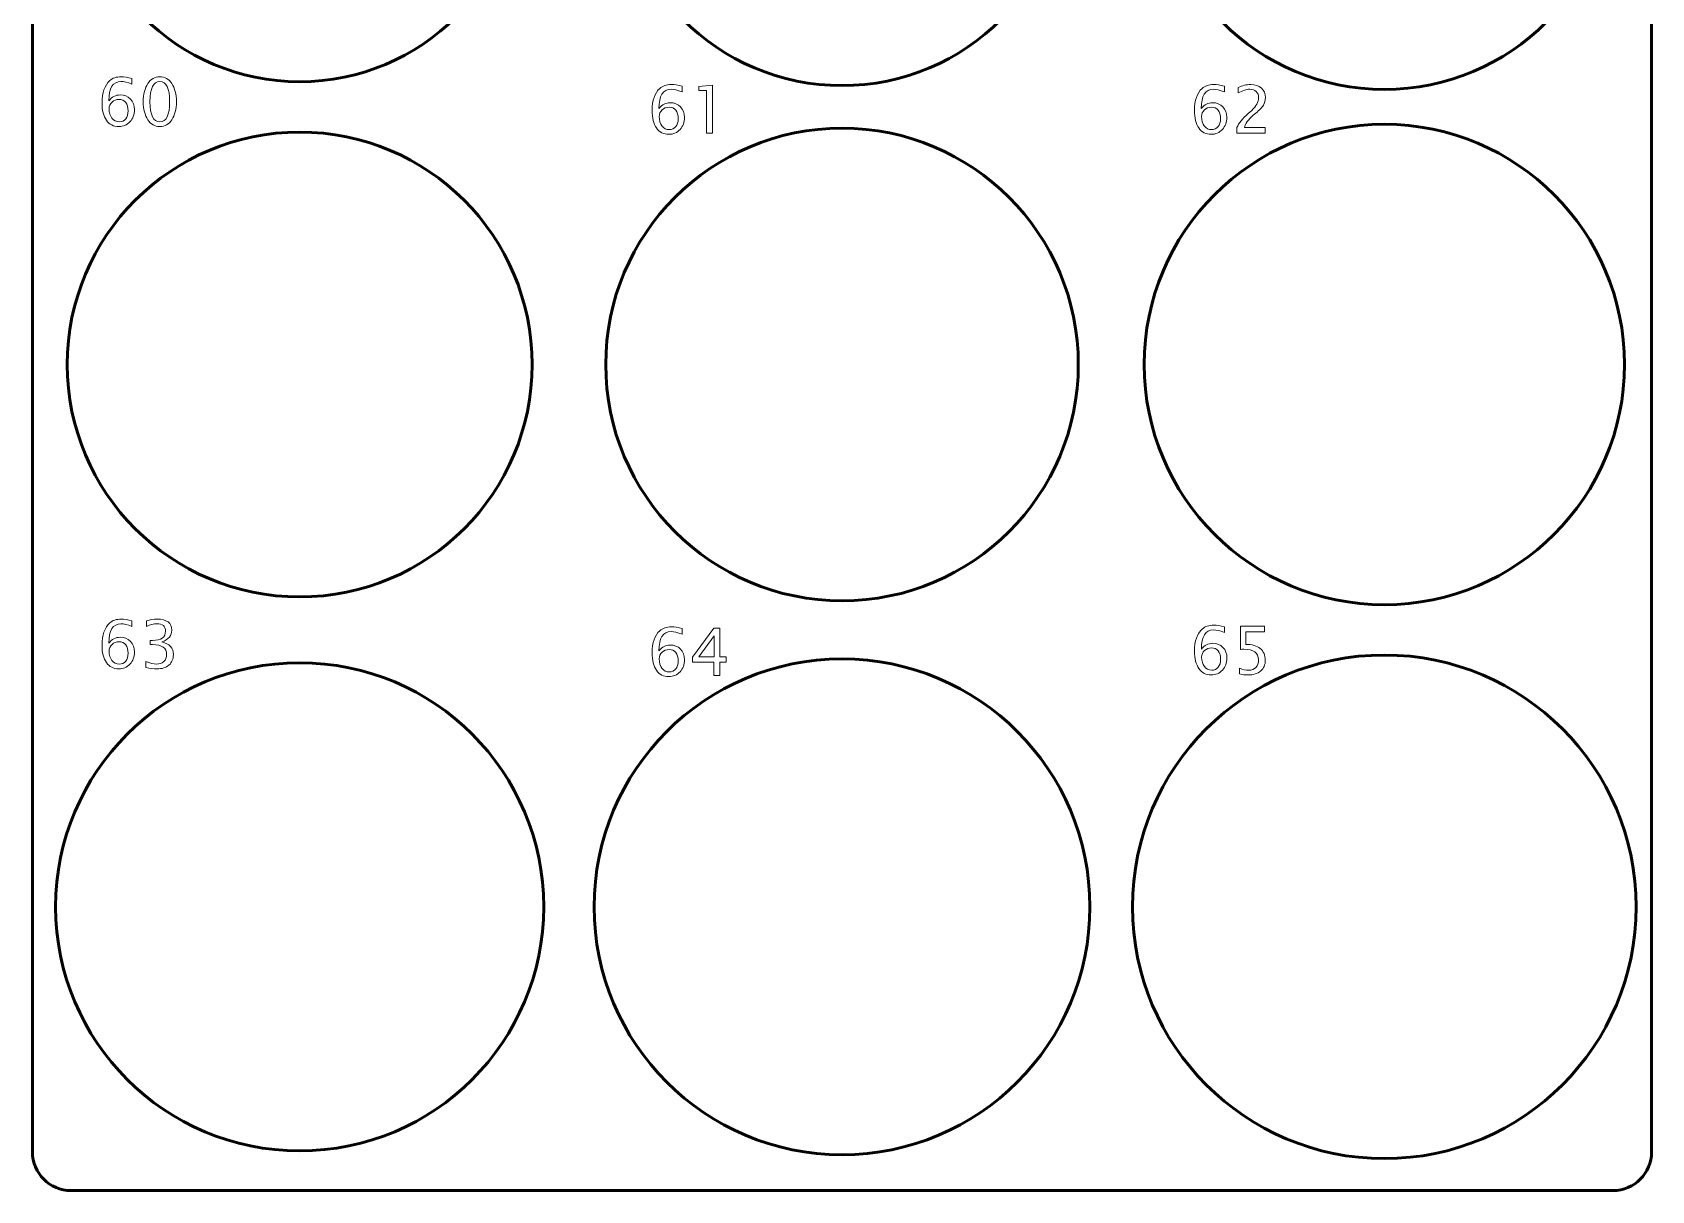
# Model space of a CAD drawing. Header units: centimetres. Extents: x -10.4 to 10.4, y -14.9 to 14.9.
# Drawn here: x -10.45 to 10.45, y -14.95 to 0 of the extents above; entities that cross this region are included whole.
import ezdxf

# ---------------------------------------------------------------- set-up
doc = ezdxf.new("R2010")
doc.units = ezdxf.units.CM
doc.header["$MEASUREMENT"] = 0
doc.layers.add('Layer 1', color=7, linetype='Continuous')

msp = doc.modelspace()

# ---------------------------------------------------------------- linework, layer by layer
at = {"layer": 'Layer 1', "lineweight": 53}
for centre, major_axis in [((-6.99995, 2.21322), (0, 2.85005)), ((0.00006, 2.21321), (0, 2.90006)), ((7.00006, 2.21321), (0, 2.95006)), ((0.00006, -4.28679), (0, 3.05006)), ((7.00006, -4.28679), (0, 3.10006)), ((-6.99994, -4.28679), (0, 3.00006)), ((-6.99994, -11.28679), (0, 3.15006)), ((0.00006, -11.28679), (0, 3.20006)), ((7.00006, -11.28679), (0, 3.25006))]:
    msp.add_ellipse(centre, major_axis=major_axis, ratio=1, dxfattribs=at)
msp.add_open_spline([(-10.45, -14.45), (-10.45, -14.45), (-10.45, 14.45), (-10.45, 14.45), (-10.45, 14.45), (-10.45, 14.72614), (-10.22614, 14.95), (-9.95, 14.95), (-9.95, 14.95), (-9.95, 14.95), (9.95, 14.95), (9.95, 14.95), (9.95, 14.95), (10.22614, 14.95), (10.45, 14.72614), (10.45, 14.45), (10.45, 14.45), (10.45, 14.45), (10.45, -14.45), (10.45, -14.45), (10.45, -14.45), (10.45, -14.72614), (10.22614, -14.95), (9.95, -14.95), (9.95, -14.95), (9.95, -14.95), (-9.95, -14.95), (-9.95, -14.95), (-9.95, -14.95), (-10.22614, -14.95), (-10.45, -14.72614), (-10.45, -14.45)], degree=3, knots=[0, 0, 0, 0, 0.11111111, 0.11111111, 0.11111111, 0.11111111, 0.22222222, 0.22222222, 0.22222222, 0.22222222, 0.33333333, 0.33333333, 0.33333333, 0.33333333, 0.44444444, 0.44444444, 0.44444444, 0.44444444, 0.55555556, 0.55555556, 0.55555556, 0.55555556, 0.66666667, 0.66666667, 0.66666667, 0.66666667, 0.77777778, 0.77777778, 0.77777778, 0.77777778, 1, 1, 1, 1], dxfattribs=at)
at = {"layer": 'Layer 1', "color": 5, "lineweight": 9}
for points, knots in [([(-9.46252, -0.8832), (-9.42358, -0.83282), (-9.37461, -0.80757), (-9.31563, -0.80757), (-9.31563, -0.80757), (-9.26214, -0.80757), (-9.2184, -0.8252), (-9.18425, -0.86062), (-9.18425, -0.86062), (-9.15024, -0.89604), (-9.13317, -0.94148), (-9.13317, -0.99694), (-9.13317, -0.99694), (-9.13317, -1.06058), (-9.15222, -1.11293), (-9.19046, -1.15399), (-9.19046, -1.15399), (-9.2287, -1.19506), (-9.27724, -1.21566), (-9.33637, -1.21566), (-9.33637, -1.21566), (-9.40354, -1.21566), (-9.45631, -1.18843), (-9.49427, -1.1341), (-9.49427, -1.1341), (-9.53237, -1.07963), (-9.55142, -1.00427), (-9.55142, -0.90818), (-9.55142, -0.90818), (-9.55142, -0.77864), (-9.51812, -0.68367), (-9.45166, -0.62299), (-9.45166, -0.62299), (-9.41553, -0.58969), (-9.36558, -0.57304), (-9.30194, -0.57304), (-9.30194, -0.57304), (-9.26497, -0.57304), (-9.21911, -0.58066), (-9.16449, -0.5959), (-9.16449, -0.5959), (-9.16449, -0.5959), (-9.16449, -0.66702), (-9.16449, -0.66702), (-9.16449, -0.66702), (-9.22221, -0.645), (-9.26962, -0.634), (-9.30688, -0.634), (-9.30688, -0.634), (-9.41059, -0.634), (-9.46252, -0.71711), (-9.46252, -0.8832)], [0, 0, 0, 0, 0.07142857, 0.07142857, 0.07142857, 0.07142857, 0.14285714, 0.14285714, 0.14285714, 0.14285714, 0.21428571, 0.21428571, 0.21428571, 0.21428571, 0.28571429, 0.28571429, 0.28571429, 0.28571429, 0.35714286, 0.35714286, 0.35714286, 0.35714286, 0.42857143, 0.42857143, 0.42857143, 0.42857143, 0.5, 0.5, 0.5, 0.5, 0.57142857, 0.57142857, 0.57142857, 0.57142857, 0.64285714, 0.64285714, 0.64285714, 0.64285714, 0.71428571, 0.71428571, 0.71428571, 0.71428571, 0.78571429, 0.78571429, 0.78571429, 0.78571429, 0.85714286, 0.85714286, 0.85714286, 0.85714286, 1, 1, 1, 1]), ([(-8.80522, -1.21566), (-8.86943, -1.21566), (-8.92122, -1.18617), (-8.96045, -1.12732), (-8.96045, -1.12732), (-8.99982, -1.06848), (-9.01943, -0.99087), (-9.01943, -0.89435), (-9.01943, -0.89435), (-9.01943, -0.79783), (-8.99982, -0.72022), (-8.96045, -0.66137), (-8.96045, -0.66137), (-8.92122, -0.60253), (-8.86943, -0.57304), (-8.80522, -0.57304), (-8.80522, -0.57304), (-8.74073, -0.57304), (-8.68895, -0.60239), (-8.64972, -0.66109), (-8.64972, -0.66109), (-8.61063, -0.71979), (-8.59101, -0.79755), (-8.59101, -0.89435), (-8.59101, -0.89435), (-8.59101, -0.99087), (-8.61063, -1.06848), (-8.64972, -1.12732), (-8.64972, -1.12732), (-8.68895, -1.18617), (-8.74073, -1.21566), (-8.80522, -1.21566)], [0, 0, 0, 0, 0.11111111, 0.11111111, 0.11111111, 0.11111111, 0.22222222, 0.22222222, 0.22222222, 0.22222222, 0.33333333, 0.33333333, 0.33333333, 0.33333333, 0.44444444, 0.44444444, 0.44444444, 0.44444444, 0.55555556, 0.55555556, 0.55555556, 0.55555556, 0.66666667, 0.66666667, 0.66666667, 0.66666667, 0.77777778, 0.77777778, 0.77777778, 0.77777778, 1, 1, 1, 1]), ([(-8.80536, -1.1547), (-8.72056, -1.1547), (-8.67822, -1.06792), (-8.67822, -0.89435), (-8.67822, -0.89435), (-8.67822, -0.72078), (-8.72056, -0.634), (-8.80536, -0.634), (-8.80536, -0.634), (-8.88989, -0.634), (-8.93222, -0.72078), (-8.93222, -0.89435), (-8.93222, -0.89435), (-8.93222, -1.06792), (-8.88989, -1.1547), (-8.80536, -1.1547)], [0, 0, 0, 0, 0.2, 0.2, 0.2, 0.2, 0.4, 0.4, 0.4, 0.4, 0.6, 0.6, 0.6, 0.6, 1, 1, 1, 1]), ([(-2.36252, -0.9832), (-2.32358, -0.93282), (-2.27461, -0.90757), (-2.21563, -0.90757), (-2.21563, -0.90757), (-2.16214, -0.90757), (-2.1184, -0.9252), (-2.08425, -0.96062), (-2.08425, -0.96062), (-2.05024, -0.99604), (-2.03317, -1.04148), (-2.03317, -1.09694), (-2.03317, -1.09694), (-2.03317, -1.16058), (-2.05222, -1.21293), (-2.09046, -1.25399), (-2.09046, -1.25399), (-2.1287, -1.29506), (-2.17724, -1.31566), (-2.23637, -1.31566), (-2.23637, -1.31566), (-2.30354, -1.31566), (-2.35631, -1.28843), (-2.39427, -1.2341), (-2.39427, -1.2341), (-2.43237, -1.17963), (-2.45142, -1.10427), (-2.45142, -1.00818), (-2.45142, -1.00818), (-2.45142, -0.87864), (-2.41812, -0.78367), (-2.35166, -0.72299), (-2.35166, -0.72299), (-2.31553, -0.68969), (-2.26558, -0.67304), (-2.20194, -0.67304), (-2.20194, -0.67304), (-2.16497, -0.67304), (-2.11911, -0.68066), (-2.06449, -0.6959), (-2.06449, -0.6959), (-2.06449, -0.6959), (-2.06449, -0.76702), (-2.06449, -0.76702), (-2.06449, -0.76702), (-2.12221, -0.745), (-2.16962, -0.734), (-2.20688, -0.734), (-2.20688, -0.734), (-2.31059, -0.734), (-2.36252, -0.81711), (-2.36252, -0.9832)], [0, 0, 0, 0, 0.07142857, 0.07142857, 0.07142857, 0.07142857, 0.14285714, 0.14285714, 0.14285714, 0.14285714, 0.21428571, 0.21428571, 0.21428571, 0.21428571, 0.28571429, 0.28571429, 0.28571429, 0.28571429, 0.35714286, 0.35714286, 0.35714286, 0.35714286, 0.42857143, 0.42857143, 0.42857143, 0.42857143, 0.5, 0.5, 0.5, 0.5, 0.57142857, 0.57142857, 0.57142857, 0.57142857, 0.64285714, 0.64285714, 0.64285714, 0.64285714, 0.71428571, 0.71428571, 0.71428571, 0.71428571, 0.78571429, 0.78571429, 0.78571429, 0.78571429, 0.85714286, 0.85714286, 0.85714286, 0.85714286, 1, 1, 1, 1]), ([(-1.75094, -1.30042), (-1.75094, -1.30042), (-1.75094, -0.74924), (-1.75094, -0.74924), (-1.75094, -0.74924), (-1.75094, -0.74924), (-1.84831, -0.74924), (-1.84831, -0.74924), (-1.84831, -0.74924), (-1.84831, -0.74924), (-1.84831, -0.69844), (-1.84831, -0.69844), (-1.84831, -0.69844), (-1.84831, -0.69844), (-1.66966, -0.6832), (-1.66966, -0.6832), (-1.66966, -0.6832), (-1.66966, -0.6832), (-1.66966, -1.30042), (-1.66966, -1.30042), (-1.66966, -1.30042), (-1.66966, -1.30042), (-1.75094, -1.30042), (-1.75094, -1.30042)], [0, 0, 0, 0, 0.14285714, 0.14285714, 0.14285714, 0.14285714, 0.28571429, 0.28571429, 0.28571429, 0.28571429, 0.42857143, 0.42857143, 0.42857143, 0.42857143, 0.57142857, 0.57142857, 0.57142857, 0.57142857, 0.71428571, 0.71428571, 0.71428571, 0.71428571, 1, 1, 1, 1]), ([(4.63748, -0.9832), (4.67642, -0.93282), (4.72539, -0.90757), (4.78437, -0.90757), (4.78437, -0.90757), (4.83786, -0.90757), (4.8816, -0.9252), (4.91575, -0.96062), (4.91575, -0.96062), (4.94976, -0.99604), (4.96683, -1.04148), (4.96683, -1.09694), (4.96683, -1.09694), (4.96683, -1.16058), (4.94778, -1.21293), (4.90954, -1.25399), (4.90954, -1.25399), (4.8713, -1.29506), (4.82276, -1.31566), (4.76363, -1.31566), (4.76363, -1.31566), (4.69646, -1.31566), (4.64369, -1.28843), (4.60573, -1.2341), (4.60573, -1.2341), (4.56763, -1.17963), (4.54858, -1.10427), (4.54858, -1.00818), (4.54858, -1.00818), (4.54858, -0.87864), (4.58188, -0.78367), (4.64834, -0.72299), (4.64834, -0.72299), (4.68447, -0.68969), (4.73442, -0.67304), (4.79806, -0.67304), (4.79806, -0.67304), (4.83503, -0.67304), (4.88089, -0.68066), (4.93551, -0.6959), (4.93551, -0.6959), (4.93551, -0.6959), (4.93551, -0.76702), (4.93551, -0.76702), (4.93551, -0.76702), (4.87779, -0.745), (4.83038, -0.734), (4.79312, -0.734), (4.79312, -0.734), (4.68941, -0.734), (4.63748, -0.81711), (4.63748, -0.9832)], [0, 0, 0, 0, 0.07142857, 0.07142857, 0.07142857, 0.07142857, 0.14285714, 0.14285714, 0.14285714, 0.14285714, 0.21428571, 0.21428571, 0.21428571, 0.21428571, 0.28571429, 0.28571429, 0.28571429, 0.28571429, 0.35714286, 0.35714286, 0.35714286, 0.35714286, 0.42857143, 0.42857143, 0.42857143, 0.42857143, 0.5, 0.5, 0.5, 0.5, 0.57142857, 0.57142857, 0.57142857, 0.57142857, 0.64285714, 0.64285714, 0.64285714, 0.64285714, 0.71428571, 0.71428571, 0.71428571, 0.71428571, 0.78571429, 0.78571429, 0.78571429, 0.78571429, 0.85714286, 0.85714286, 0.85714286, 0.85714286, 1, 1, 1, 1]), ([(5.0975, -1.30042), (5.0975, -1.30042), (5.0975, -1.2293), (5.0975, -1.2293), (5.0975, -1.2293), (5.12121, -1.17384), (5.16905, -1.11331), (5.24116, -1.04797), (5.24116, -1.04797), (5.24116, -1.04797), (5.28772, -1.0062), (5.28772, -1.0062), (5.28772, -1.0062), (5.34769, -0.95173), (5.37775, -0.89783), (5.37775, -0.84421), (5.37775, -0.84421), (5.37775, -0.80992), (5.36745, -0.7831), (5.34699, -0.76349), (5.34699, -0.76349), (5.32653, -0.74388), (5.29816, -0.734), (5.26218, -0.734), (5.26218, -0.734), (5.22013, -0.734), (5.17032, -0.75008), (5.11274, -0.78226), (5.11274, -0.78226), (5.11274, -0.78226), (5.11274, -0.71114), (5.11274, -0.71114), (5.11274, -0.71114), (5.16707, -0.68574), (5.22112, -0.67304), (5.27502, -0.67304), (5.27502, -0.67304), (5.33231, -0.67304), (5.37832, -0.68842), (5.41303, -0.71932), (5.41303, -0.71932), (5.4476, -0.75023), (5.46496, -0.79115), (5.46496, -0.84223), (5.46496, -0.84223), (5.46496, -0.87892), (5.45621, -0.91152), (5.43871, -0.93988), (5.43871, -0.93988), (5.42107, -0.96838), (5.38848, -1.00282), (5.34064, -1.04346), (5.34064, -1.04346), (5.34064, -1.04346), (5.30917, -1.07027), (5.30917, -1.07027), (5.30917, -1.07027), (5.2437, -1.12572), (5.20588, -1.17878), (5.19572, -1.2293), (5.19572, -1.2293), (5.19572, -1.2293), (5.46242, -1.2293), (5.46242, -1.2293), (5.46242, -1.2293), (5.46242, -1.2293), (5.46242, -1.30042), (5.46242, -1.30042), (5.46242, -1.30042), (5.46242, -1.30042), (5.0975, -1.30042), (5.0975, -1.30042)], [0, 0, 0, 0, 0.05263158, 0.05263158, 0.05263158, 0.05263158, 0.10526316, 0.10526316, 0.10526316, 0.10526316, 0.15789474, 0.15789474, 0.15789474, 0.15789474, 0.21052632, 0.21052632, 0.21052632, 0.21052632, 0.26315789, 0.26315789, 0.26315789, 0.26315789, 0.31578947, 0.31578947, 0.31578947, 0.31578947, 0.36842105, 0.36842105, 0.36842105, 0.36842105, 0.42105263, 0.42105263, 0.42105263, 0.42105263, 0.47368421, 0.47368421, 0.47368421, 0.47368421, 0.52631579, 0.52631579, 0.52631579, 0.52631579, 0.57894737, 0.57894737, 0.57894737, 0.57894737, 0.63157895, 0.63157895, 0.63157895, 0.63157895, 0.68421053, 0.68421053, 0.68421053, 0.68421053, 0.73684211, 0.73684211, 0.73684211, 0.73684211, 0.78947368, 0.78947368, 0.78947368, 0.78947368, 0.84210526, 0.84210526, 0.84210526, 0.84210526, 0.89473684, 0.89473684, 0.89473684, 0.89473684, 1, 1, 1, 1]), ([(-9.21445, -1.01302), (-9.21445, -0.96773), (-9.22489, -0.93188), (-9.24592, -0.9055), (-9.24592, -0.9055), (-9.26694, -0.87911), (-9.29573, -0.86599), (-9.33228, -0.86599), (-9.33228, -0.86599), (-9.36713, -0.86599), (-9.39691, -0.87756), (-9.42174, -0.90084), (-9.42174, -0.90084), (-9.44672, -0.92398), (-9.45914, -0.95192), (-9.45914, -0.98452), (-9.45914, -0.98452), (-9.45914, -1.03588), (-9.44728, -1.07709), (-9.42372, -1.10813), (-9.42372, -1.10813), (-9.40001, -1.13918), (-9.36868, -1.1547), (-9.32974, -1.1547), (-9.32974, -1.1547), (-9.29432, -1.1547), (-9.26624, -1.142), (-9.24549, -1.1166), (-9.24549, -1.1166), (-9.22475, -1.0912), (-9.21445, -1.05663), (-9.21445, -1.01302)], [0, 0, 0, 0, 0.11111111, 0.11111111, 0.11111111, 0.11111111, 0.22222222, 0.22222222, 0.22222222, 0.22222222, 0.33333333, 0.33333333, 0.33333333, 0.33333333, 0.44444444, 0.44444444, 0.44444444, 0.44444444, 0.55555556, 0.55555556, 0.55555556, 0.55555556, 0.66666667, 0.66666667, 0.66666667, 0.66666667, 0.77777778, 0.77777778, 0.77777778, 0.77777778, 1, 1, 1, 1]), ([(-2.11445, -1.11302), (-2.11445, -1.06773), (-2.12489, -1.03188), (-2.14592, -1.0055), (-2.14592, -1.0055), (-2.16694, -0.97911), (-2.19573, -0.96599), (-2.23228, -0.96599), (-2.23228, -0.96599), (-2.26713, -0.96599), (-2.29691, -0.97756), (-2.32174, -1.00084), (-2.32174, -1.00084), (-2.34672, -1.02398), (-2.35914, -1.05192), (-2.35914, -1.08452), (-2.35914, -1.08452), (-2.35914, -1.13588), (-2.34728, -1.17709), (-2.32372, -1.20813), (-2.32372, -1.20813), (-2.30001, -1.23918), (-2.26868, -1.2547), (-2.22974, -1.2547), (-2.22974, -1.2547), (-2.19432, -1.2547), (-2.16624, -1.242), (-2.14549, -1.2166), (-2.14549, -1.2166), (-2.12475, -1.1912), (-2.11445, -1.15663), (-2.11445, -1.11302)], [0, 0, 0, 0, 0.11111111, 0.11111111, 0.11111111, 0.11111111, 0.22222222, 0.22222222, 0.22222222, 0.22222222, 0.33333333, 0.33333333, 0.33333333, 0.33333333, 0.44444444, 0.44444444, 0.44444444, 0.44444444, 0.55555556, 0.55555556, 0.55555556, 0.55555556, 0.66666667, 0.66666667, 0.66666667, 0.66666667, 0.77777778, 0.77777778, 0.77777778, 0.77777778, 1, 1, 1, 1]), ([(4.88555, -1.11302), (4.88555, -1.06773), (4.87511, -1.03188), (4.85408, -1.0055), (4.85408, -1.0055), (4.83306, -0.97911), (4.80427, -0.96599), (4.76772, -0.96599), (4.76772, -0.96599), (4.73287, -0.96599), (4.70309, -0.97756), (4.67826, -1.00084), (4.67826, -1.00084), (4.65328, -1.02398), (4.64086, -1.05192), (4.64086, -1.08452), (4.64086, -1.08452), (4.64086, -1.13588), (4.65272, -1.17709), (4.67628, -1.20813), (4.67628, -1.20813), (4.69999, -1.23918), (4.73132, -1.2547), (4.77026, -1.2547), (4.77026, -1.2547), (4.80568, -1.2547), (4.83376, -1.242), (4.85451, -1.2166), (4.85451, -1.2166), (4.87525, -1.1912), (4.88555, -1.15663), (4.88555, -1.11302)], [0, 0, 0, 0, 0.11111111, 0.11111111, 0.11111111, 0.11111111, 0.22222222, 0.22222222, 0.22222222, 0.22222222, 0.33333333, 0.33333333, 0.33333333, 0.33333333, 0.44444444, 0.44444444, 0.44444444, 0.44444444, 0.55555556, 0.55555556, 0.55555556, 0.55555556, 0.66666667, 0.66666667, 0.66666667, 0.66666667, 0.77777778, 0.77777778, 0.77777778, 0.77777778, 1, 1, 1, 1]), ([(-9.46252, -7.8832), (-9.42358, -7.83282), (-9.37461, -7.80757), (-9.31563, -7.80757), (-9.31563, -7.80757), (-9.26214, -7.80757), (-9.2184, -7.8252), (-9.18425, -7.86062), (-9.18425, -7.86062), (-9.15024, -7.89604), (-9.13317, -7.94148), (-9.13317, -7.99694), (-9.13317, -7.99694), (-9.13317, -8.06058), (-9.15222, -8.11293), (-9.19046, -8.15399), (-9.19046, -8.15399), (-9.2287, -8.19506), (-9.27724, -8.21566), (-9.33637, -8.21566), (-9.33637, -8.21566), (-9.40354, -8.21566), (-9.45631, -8.18843), (-9.49427, -8.1341), (-9.49427, -8.1341), (-9.53237, -8.07963), (-9.55142, -8.00427), (-9.55142, -7.90818), (-9.55142, -7.90818), (-9.55142, -7.77864), (-9.51812, -7.68367), (-9.45166, -7.62299), (-9.45166, -7.62299), (-9.41553, -7.58969), (-9.36558, -7.57304), (-9.30194, -7.57304), (-9.30194, -7.57304), (-9.26497, -7.57304), (-9.21911, -7.58066), (-9.16449, -7.5959), (-9.16449, -7.5959), (-9.16449, -7.5959), (-9.16449, -7.66702), (-9.16449, -7.66702), (-9.16449, -7.66702), (-9.22221, -7.645), (-9.26962, -7.634), (-9.30688, -7.634), (-9.30688, -7.634), (-9.41059, -7.634), (-9.46252, -7.71711), (-9.46252, -7.8832)], [0, 0, 0, 0, 0.07142857, 0.07142857, 0.07142857, 0.07142857, 0.14285714, 0.14285714, 0.14285714, 0.14285714, 0.21428571, 0.21428571, 0.21428571, 0.21428571, 0.28571429, 0.28571429, 0.28571429, 0.28571429, 0.35714286, 0.35714286, 0.35714286, 0.35714286, 0.42857143, 0.42857143, 0.42857143, 0.42857143, 0.5, 0.5, 0.5, 0.5, 0.57142857, 0.57142857, 0.57142857, 0.57142857, 0.64285714, 0.64285714, 0.64285714, 0.64285714, 0.71428571, 0.71428571, 0.71428571, 0.71428571, 0.78571429, 0.78571429, 0.78571429, 0.78571429, 0.85714286, 0.85714286, 0.85714286, 0.85714286, 1, 1, 1, 1]), ([(-8.98641, -8.19619), (-8.98641, -8.19619), (-8.98641, -8.11999), (-8.98641, -8.11999), (-8.98641, -8.11999), (-8.92827, -8.14313), (-8.88269, -8.1547), (-8.84925, -8.1547), (-8.84925, -8.1547), (-8.80988, -8.1547), (-8.77813, -8.14341), (-8.75372, -8.12069), (-8.75372, -8.12069), (-8.7293, -8.09797), (-8.71717, -8.06834), (-8.71717, -8.03193), (-8.71717, -8.03193), (-8.71717, -7.94557), (-8.77728, -7.90239), (-8.89751, -7.90239), (-8.89751, -7.90239), (-8.89751, -7.90239), (-8.92968, -7.90239), (-8.92968, -7.90239), (-8.92968, -7.90239), (-8.92968, -7.90239), (-8.92968, -7.84778), (-8.92968, -7.84778), (-8.92968, -7.84778), (-8.92968, -7.84778), (-8.90118, -7.84736), (-8.90118, -7.84736), (-8.90118, -7.84736), (-8.78815, -7.84736), (-8.73156, -7.80757), (-8.73156, -7.72784), (-8.73156, -7.72784), (-8.73156, -7.66532), (-8.7691, -7.634), (-8.84403, -7.634), (-8.84403, -7.634), (-8.88424, -7.634), (-8.92884, -7.64557), (-8.97794, -7.66871), (-8.97794, -7.66871), (-8.97794, -7.66871), (-8.97794, -7.59759), (-8.97794, -7.59759), (-8.97794, -7.59759), (-8.92982, -7.58122), (-8.8834, -7.57304), (-8.83881, -7.57304), (-8.83881, -7.57304), (-8.77813, -7.57304), (-8.73142, -7.58517), (-8.69897, -7.60944), (-8.69897, -7.60944), (-8.66651, -7.63357), (-8.65028, -7.66871), (-8.65028, -7.71471), (-8.65028, -7.71471), (-8.65028, -7.78654), (-8.69276, -7.83776), (-8.77785, -7.86824), (-8.77785, -7.86824), (-8.67921, -7.89124), (-8.62996, -7.94529), (-8.62996, -8.03066), (-8.62996, -8.03066), (-8.62996, -8.08824), (-8.64901, -8.13353), (-8.68697, -8.16641), (-8.68697, -8.16641), (-8.72493, -8.19929), (-8.77714, -8.21566), (-8.84346, -8.21566), (-8.84346, -8.21566), (-8.88128, -8.21566), (-8.92884, -8.20917), (-8.98641, -8.19619)], [0, 0, 0, 0, 0.04761905, 0.04761905, 0.04761905, 0.04761905, 0.0952381, 0.0952381, 0.0952381, 0.0952381, 0.14285714, 0.14285714, 0.14285714, 0.14285714, 0.19047619, 0.19047619, 0.19047619, 0.19047619, 0.23809524, 0.23809524, 0.23809524, 0.23809524, 0.28571429, 0.28571429, 0.28571429, 0.28571429, 0.33333333, 0.33333333, 0.33333333, 0.33333333, 0.38095238, 0.38095238, 0.38095238, 0.38095238, 0.42857143, 0.42857143, 0.42857143, 0.42857143, 0.47619048, 0.47619048, 0.47619048, 0.47619048, 0.52380952, 0.52380952, 0.52380952, 0.52380952, 0.57142857, 0.57142857, 0.57142857, 0.57142857, 0.61904762, 0.61904762, 0.61904762, 0.61904762, 0.66666667, 0.66666667, 0.66666667, 0.66666667, 0.71428571, 0.71428571, 0.71428571, 0.71428571, 0.76190476, 0.76190476, 0.76190476, 0.76190476, 0.80952381, 0.80952381, 0.80952381, 0.80952381, 0.85714286, 0.85714286, 0.85714286, 0.85714286, 0.9047619, 0.9047619, 0.9047619, 0.9047619, 1, 1, 1, 1]), ([(-2.36252, -7.9832), (-2.32358, -7.93282), (-2.27461, -7.90757), (-2.21563, -7.90757), (-2.21563, -7.90757), (-2.16214, -7.90757), (-2.1184, -7.9252), (-2.08425, -7.96062), (-2.08425, -7.96062), (-2.05024, -7.99604), (-2.03317, -8.04148), (-2.03317, -8.09694), (-2.03317, -8.09694), (-2.03317, -8.16058), (-2.05222, -8.21293), (-2.09046, -8.25399), (-2.09046, -8.25399), (-2.1287, -8.29506), (-2.17724, -8.31566), (-2.23637, -8.31566), (-2.23637, -8.31566), (-2.30354, -8.31566), (-2.35631, -8.28843), (-2.39427, -8.2341), (-2.39427, -8.2341), (-2.43237, -8.17963), (-2.45142, -8.10427), (-2.45142, -8.00818), (-2.45142, -8.00818), (-2.45142, -7.87864), (-2.41812, -7.78367), (-2.35166, -7.72299), (-2.35166, -7.72299), (-2.31553, -7.68969), (-2.26558, -7.67304), (-2.20194, -7.67304), (-2.20194, -7.67304), (-2.16497, -7.67304), (-2.11911, -7.68066), (-2.06449, -7.6959), (-2.06449, -7.6959), (-2.06449, -7.6959), (-2.06449, -7.76702), (-2.06449, -7.76702), (-2.06449, -7.76702), (-2.12221, -7.745), (-2.16962, -7.734), (-2.20688, -7.734), (-2.20688, -7.734), (-2.31059, -7.734), (-2.36252, -7.81711), (-2.36252, -7.9832)], [0, 0, 0, 0, 0.07142857, 0.07142857, 0.07142857, 0.07142857, 0.14285714, 0.14285714, 0.14285714, 0.14285714, 0.21428571, 0.21428571, 0.21428571, 0.21428571, 0.28571429, 0.28571429, 0.28571429, 0.28571429, 0.35714286, 0.35714286, 0.35714286, 0.35714286, 0.42857143, 0.42857143, 0.42857143, 0.42857143, 0.5, 0.5, 0.5, 0.5, 0.57142857, 0.57142857, 0.57142857, 0.57142857, 0.64285714, 0.64285714, 0.64285714, 0.64285714, 0.71428571, 0.71428571, 0.71428571, 0.71428571, 0.78571429, 0.78571429, 0.78571429, 0.78571429, 0.85714286, 0.85714286, 0.85714286, 0.85714286, 1, 1, 1, 1]), ([(-1.65358, -8.30042), (-1.65358, -8.30042), (-1.65358, -8.12685), (-1.65358, -8.12685), (-1.65358, -8.12685), (-1.65358, -8.12685), (-1.92959, -8.12685), (-1.92959, -8.12685), (-1.92959, -8.12685), (-1.92959, -8.12685), (-1.92959, -8.06505), (-1.92959, -8.06505), (-1.92959, -8.06505), (-1.92959, -8.06505), (-1.65358, -7.68828), (-1.65358, -7.68828), (-1.65358, -7.68828), (-1.65358, -7.68828), (-1.57738, -7.68828), (-1.57738, -7.68828), (-1.57738, -7.68828), (-1.57738, -7.68828), (-1.57738, -8.05997), (-1.57738, -8.05997), (-1.57738, -8.05997), (-1.57738, -8.05997), (-1.49525, -8.05997), (-1.49525, -8.05997), (-1.49525, -8.05997), (-1.49525, -8.05997), (-1.49525, -8.12685), (-1.49525, -8.12685), (-1.49525, -8.12685), (-1.49525, -8.12685), (-1.57738, -8.12685), (-1.57738, -8.12685), (-1.57738, -8.12685), (-1.57738, -8.12685), (-1.57738, -8.30042), (-1.57738, -8.30042), (-1.57738, -8.30042), (-1.57738, -8.30042), (-1.65358, -8.30042), (-1.65358, -8.30042)], [0, 0, 0, 0, 0.08333333, 0.08333333, 0.08333333, 0.08333333, 0.16666667, 0.16666667, 0.16666667, 0.16666667, 0.25, 0.25, 0.25, 0.25, 0.33333333, 0.33333333, 0.33333333, 0.33333333, 0.41666667, 0.41666667, 0.41666667, 0.41666667, 0.5, 0.5, 0.5, 0.5, 0.58333333, 0.58333333, 0.58333333, 0.58333333, 0.66666667, 0.66666667, 0.66666667, 0.66666667, 0.75, 0.75, 0.75, 0.75, 0.83333333, 0.83333333, 0.83333333, 0.83333333, 1, 1, 1, 1]), ([(4.6389, -7.96129), (4.67784, -7.91091), (4.72681, -7.88566), (4.78579, -7.88566), (4.78579, -7.88566), (4.83928, -7.88566), (4.88302, -7.90329), (4.91717, -7.93871), (4.91717, -7.93871), (4.95118, -7.97413), (4.96825, -8.01957), (4.96825, -8.07503), (4.96825, -8.07503), (4.96825, -8.13867), (4.9492, -8.19102), (4.91096, -8.23208), (4.91096, -8.23208), (4.87272, -8.27315), (4.82418, -8.29375), (4.76505, -8.29375), (4.76505, -8.29375), (4.69788, -8.29375), (4.64511, -8.26652), (4.60715, -8.21219), (4.60715, -8.21219), (4.56905, -8.15772), (4.55, -8.08236), (4.55, -7.98627), (4.55, -7.98627), (4.55, -7.85673), (4.5833, -7.76176), (4.64976, -7.70108), (4.64976, -7.70108), (4.68589, -7.66778), (4.73584, -7.65113), (4.79948, -7.65113), (4.79948, -7.65113), (4.83645, -7.65113), (4.88231, -7.65875), (4.93693, -7.67399), (4.93693, -7.67399), (4.93693, -7.67399), (4.93693, -7.74511), (4.93693, -7.74511), (4.93693, -7.74511), (4.87921, -7.72309), (4.8318, -7.71209), (4.79454, -7.71209), (4.79454, -7.71209), (4.69083, -7.71209), (4.6389, -7.7952), (4.6389, -7.96129)], [0, 0, 0, 0, 0.07142857, 0.07142857, 0.07142857, 0.07142857, 0.14285714, 0.14285714, 0.14285714, 0.14285714, 0.21428571, 0.21428571, 0.21428571, 0.21428571, 0.28571429, 0.28571429, 0.28571429, 0.28571429, 0.35714286, 0.35714286, 0.35714286, 0.35714286, 0.42857143, 0.42857143, 0.42857143, 0.42857143, 0.5, 0.5, 0.5, 0.5, 0.57142857, 0.57142857, 0.57142857, 0.57142857, 0.64285714, 0.64285714, 0.64285714, 0.64285714, 0.71428571, 0.71428571, 0.71428571, 0.71428571, 0.78571429, 0.78571429, 0.78571429, 0.78571429, 0.85714286, 0.85714286, 0.85714286, 0.85714286, 1, 1, 1, 1]), ([(5.13194, -8.28105), (5.13194, -8.28105), (5.13194, -8.20824), (5.13194, -8.20824), (5.13194, -8.20824), (5.17244, -8.22461), (5.21083, -8.23279), (5.24751, -8.23279), (5.24751, -8.23279), (5.28759, -8.23279), (5.3192, -8.22094), (5.3422, -8.19723), (5.3422, -8.19723), (5.3652, -8.17352), (5.37663, -8.14093), (5.37663, -8.09944), (5.37663, -8.09944), (5.37663, -8.05485), (5.3604, -8.0207), (5.32795, -7.99713), (5.32795, -7.99713), (5.29549, -7.97357), (5.2485, -7.96186), (5.18712, -7.96186), (5.18712, -7.96186), (5.17287, -7.96186), (5.15777, -7.96284), (5.1421, -7.96482), (5.1421, -7.96482), (5.1421, -7.96482), (5.1421, -7.66637), (5.1421, -7.66637), (5.1421, -7.66637), (5.1421, -7.66637), (5.45199, -7.66637), (5.45199, -7.66637), (5.45199, -7.66637), (5.45199, -7.66637), (5.45199, -7.73749), (5.45199, -7.73749), (5.45199, -7.73749), (5.45199, -7.73749), (5.21322, -7.73749), (5.21322, -7.73749), (5.21322, -7.73749), (5.21322, -7.73749), (5.21322, -7.8992), (5.21322, -7.8992), (5.21322, -7.8992), (5.29196, -7.8992), (5.35335, -7.91726), (5.39752, -7.95339), (5.39752, -7.95339), (5.44168, -7.98937), (5.46384, -8.03933), (5.46384, -8.10325), (5.46384, -8.10325), (5.46384, -8.1628), (5.4438, -8.20937), (5.40372, -8.24309), (5.40372, -8.24309), (5.36365, -8.27682), (5.30833, -8.29375), (5.23778, -8.29375), (5.23778, -8.29375), (5.20631, -8.29375), (5.17103, -8.28952), (5.13194, -8.28105)], [0, 0, 0, 0, 0.05555556, 0.05555556, 0.05555556, 0.05555556, 0.11111111, 0.11111111, 0.11111111, 0.11111111, 0.16666667, 0.16666667, 0.16666667, 0.16666667, 0.22222222, 0.22222222, 0.22222222, 0.22222222, 0.27777778, 0.27777778, 0.27777778, 0.27777778, 0.33333333, 0.33333333, 0.33333333, 0.33333333, 0.38888889, 0.38888889, 0.38888889, 0.38888889, 0.44444444, 0.44444444, 0.44444444, 0.44444444, 0.5, 0.5, 0.5, 0.5, 0.55555556, 0.55555556, 0.55555556, 0.55555556, 0.61111111, 0.61111111, 0.61111111, 0.61111111, 0.66666667, 0.66666667, 0.66666667, 0.66666667, 0.72222222, 0.72222222, 0.72222222, 0.72222222, 0.77777778, 0.77777778, 0.77777778, 0.77777778, 0.83333333, 0.83333333, 0.83333333, 0.83333333, 0.88888889, 0.88888889, 0.88888889, 0.88888889, 1, 1, 1, 1]), ([(-9.21445, -8.01302), (-9.21445, -7.96773), (-9.22489, -7.93188), (-9.24592, -7.9055), (-9.24592, -7.9055), (-9.26694, -7.87911), (-9.29573, -7.86599), (-9.33228, -7.86599), (-9.33228, -7.86599), (-9.36713, -7.86599), (-9.39691, -7.87756), (-9.42174, -7.90084), (-9.42174, -7.90084), (-9.44672, -7.92398), (-9.45914, -7.95192), (-9.45914, -7.98452), (-9.45914, -7.98452), (-9.45914, -8.03588), (-9.44728, -8.07709), (-9.42372, -8.10813), (-9.42372, -8.10813), (-9.40001, -8.13918), (-9.36868, -8.1547), (-9.32974, -8.1547), (-9.32974, -8.1547), (-9.29432, -8.1547), (-9.26624, -8.142), (-9.24549, -8.1166), (-9.24549, -8.1166), (-9.22475, -8.0912), (-9.21445, -8.05663), (-9.21445, -8.01302)], [0, 0, 0, 0, 0.11111111, 0.11111111, 0.11111111, 0.11111111, 0.22222222, 0.22222222, 0.22222222, 0.22222222, 0.33333333, 0.33333333, 0.33333333, 0.33333333, 0.44444444, 0.44444444, 0.44444444, 0.44444444, 0.55555556, 0.55555556, 0.55555556, 0.55555556, 0.66666667, 0.66666667, 0.66666667, 0.66666667, 0.77777778, 0.77777778, 0.77777778, 0.77777778, 1, 1, 1, 1]), ([(-1.8493, -8.05997), (-1.8493, -8.05997), (-1.6485, -8.05997), (-1.6485, -8.05997), (-1.6485, -8.05997), (-1.6485, -8.05997), (-1.6485, -7.78875), (-1.6485, -7.78875), (-1.6485, -7.78875), (-1.6485, -7.78875), (-1.8493, -8.05997), (-1.8493, -8.05997)], [0, 0, 0, 0, 0.25, 0.25, 0.25, 0.25, 0.5, 0.5, 0.5, 0.5, 1, 1, 1, 1]), ([(-2.11445, -8.11302), (-2.11445, -8.06773), (-2.12489, -8.03188), (-2.14592, -8.0055), (-2.14592, -8.0055), (-2.16694, -7.97911), (-2.19573, -7.96599), (-2.23228, -7.96599), (-2.23228, -7.96599), (-2.26713, -7.96599), (-2.29691, -7.97756), (-2.32174, -8.00084), (-2.32174, -8.00084), (-2.34672, -8.02398), (-2.35914, -8.05192), (-2.35914, -8.08452), (-2.35914, -8.08452), (-2.35914, -8.13588), (-2.34728, -8.17709), (-2.32372, -8.20813), (-2.32372, -8.20813), (-2.30001, -8.23918), (-2.26868, -8.2547), (-2.22974, -8.2547), (-2.22974, -8.2547), (-2.19432, -8.2547), (-2.16624, -8.242), (-2.14549, -8.2166), (-2.14549, -8.2166), (-2.12475, -8.1912), (-2.11445, -8.15663), (-2.11445, -8.11302)], [0, 0, 0, 0, 0.11111111, 0.11111111, 0.11111111, 0.11111111, 0.22222222, 0.22222222, 0.22222222, 0.22222222, 0.33333333, 0.33333333, 0.33333333, 0.33333333, 0.44444444, 0.44444444, 0.44444444, 0.44444444, 0.55555556, 0.55555556, 0.55555556, 0.55555556, 0.66666667, 0.66666667, 0.66666667, 0.66666667, 0.77777778, 0.77777778, 0.77777778, 0.77777778, 1, 1, 1, 1]), ([(4.88697, -8.09111), (4.88697, -8.04582), (4.87653, -8.00997), (4.8555, -7.98359), (4.8555, -7.98359), (4.83448, -7.9572), (4.80569, -7.94408), (4.76914, -7.94408), (4.76914, -7.94408), (4.73429, -7.94408), (4.70451, -7.95565), (4.67968, -7.97893), (4.67968, -7.97893), (4.6547, -8.00207), (4.64228, -8.03001), (4.64228, -8.06261), (4.64228, -8.06261), (4.64228, -8.11397), (4.65414, -8.15518), (4.6777, -8.18622), (4.6777, -8.18622), (4.70141, -8.21727), (4.73274, -8.23279), (4.77168, -8.23279), (4.77168, -8.23279), (4.8071, -8.23279), (4.83518, -8.22009), (4.85593, -8.19469), (4.85593, -8.19469), (4.87667, -8.16929), (4.88697, -8.13472), (4.88697, -8.09111)], [0, 0, 0, 0, 0.11111111, 0.11111111, 0.11111111, 0.11111111, 0.22222222, 0.22222222, 0.22222222, 0.22222222, 0.33333333, 0.33333333, 0.33333333, 0.33333333, 0.44444444, 0.44444444, 0.44444444, 0.44444444, 0.55555556, 0.55555556, 0.55555556, 0.55555556, 0.66666667, 0.66666667, 0.66666667, 0.66666667, 0.77777778, 0.77777778, 0.77777778, 0.77777778, 1, 1, 1, 1])]:
    msp.add_open_spline(points, degree=3, knots=knots, dxfattribs=at)

doc.saveas('drawing.dxf')
